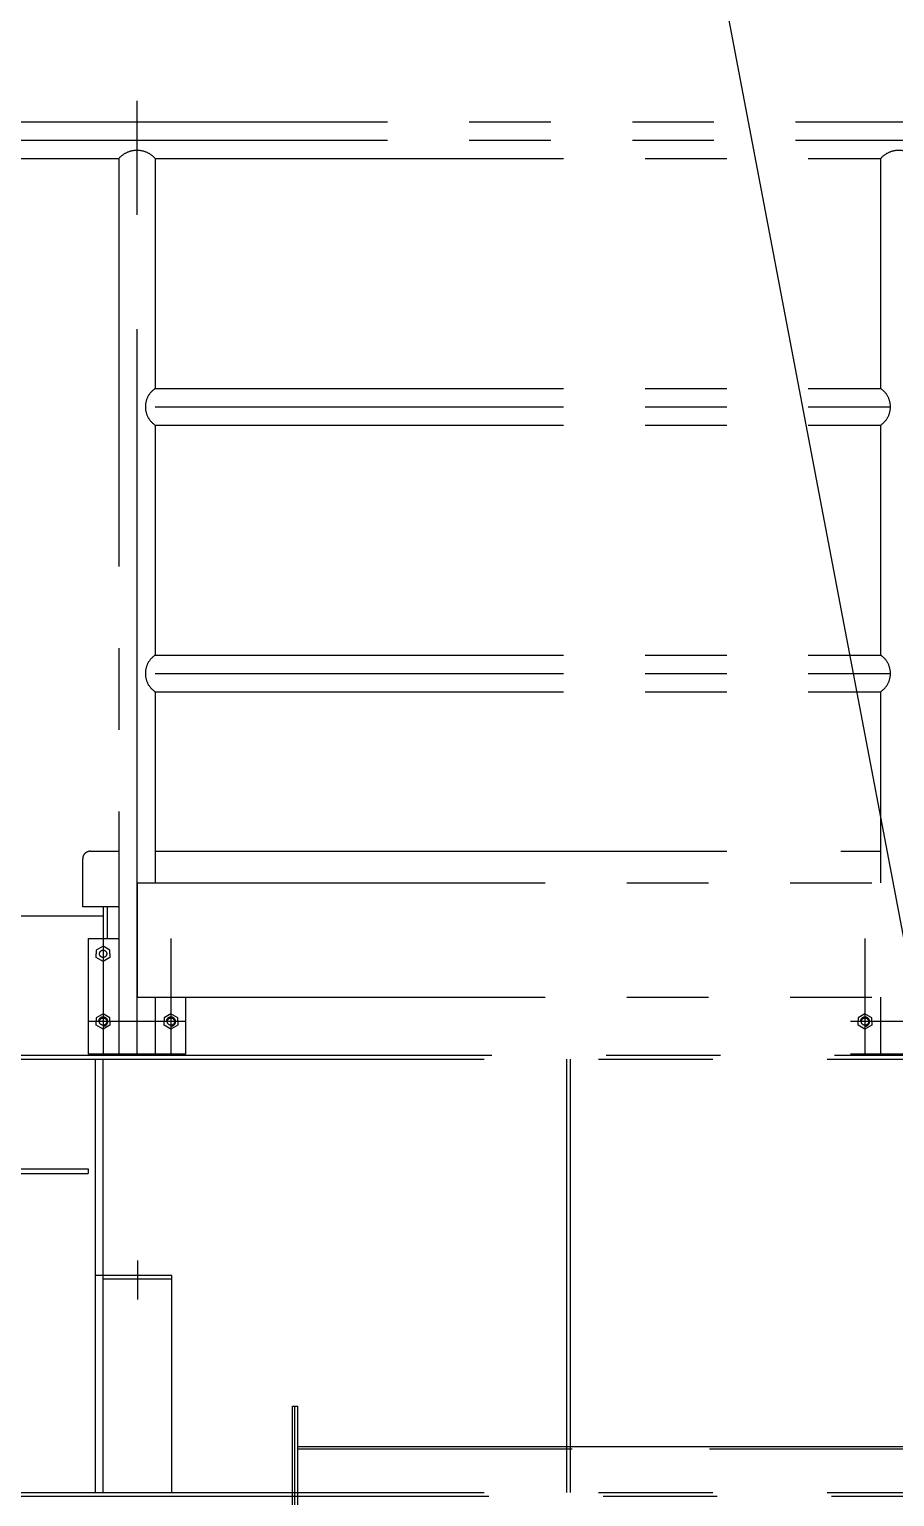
# Model space of a CAD drawing. Header units: millimetres. Extents: x 0 to 25200, y -693 to 17820.
# Drawn here: x 6917 to 8053, y 12545 to 14471 of the extents above; entities that cross this region are included whole.
import ezdxf

# ---------------------------------------------------------------- set-up
doc = ezdxf.new("R2010")
doc.units = ezdxf.units.MM
doc.header["$LTSCALE"] = 600
for name, pattern in [('F', [0.75, 0.5, -0.25]), ('G', [2, 1.25, -0.25, 0.25, -0.25]), ('K', [2.5, 1.25, -0.25, 0.25, -0.25, 0.25, -0.25])]:
    doc.linetypes.add(name, pattern=pattern)
for name, color, linetype in [('01', 7, 'Continuous'), ('02', 1, 'Continuous'), ('04', 2, 'F'), ('05', 4, 'G'), ('07', 6, 'K')]:
    doc.layers.add(name, color=color, linetype=linetype)

# ---------------------------------------------------------------- blocks, each defined once
blk = doc.blocks.new('HS223')
at = {"layer": '07', "color": 6, "linetype": 'K'}
for p, q in [((37254.5, 37193.2), (37254.5, 38335.7)), ((37193.2, 37257.9), (37230.5, 37257.9)), ((37193.2, 37257.9), (37230.5, 37257.9)), ((37278.5, 37257.9), (38230.5, 37257.9)), ((37278.5, 37257.9), (38230.5, 37257.9)), ((37183.2, 37184.9), (37183.2, 37247.9)), ((37230.5, 37184.9), (37183.2, 37184.9)), ((37210.2, 37184.9), (37210.2, 37143.2)), ((37215.2, 37184.9), (37215.2, 37143.2)), ((36970.2, 37173.2), (37210.2, 37173.2)), ((38210, 37143.2), (38210, 36989.2)), ((38230.5, 37066.3), (38230.5, 36991.3)), ((37210, 37044.2), (37201, 37039)), ((37210, 37044.7), (37210, 37023.7)), ((37219, 37039), (37210, 37044.2)), ((37299, 37044.2), (37290, 37039)), ((37299, 37044.7), (37299, 37023.7)), ((37308, 37039), (37299, 37044.2)), ((38210, 37044.2), (38201, 37039)), ((38210, 37044.7), (38210, 37023.7)), ((38219, 37039), (38210, 37044.2)), ((37219.5, 37034.2), (37200.1, 37034.2)), ((37201, 37039), (37201, 37034.2)), ((37201, 37029.4), (37201, 37034.2)), ((37210, 37024.2), (37201, 37029.4)), ((37219, 37029.4), (37210, 37024.2)), ((37219, 37034.2), (37219, 37039)), ((37219, 37034.2), (37219, 37029.4)), ((37308.5, 37034.2), (37289.1, 37034.2)), ((37290, 37039), (37290, 37034.2)), ((37290, 37029.4), (37290, 37034.2)), ((37299, 37024.2), (37290, 37029.4)), ((37308, 37029.4), (37299, 37024.2)), ((37308, 37034.2), (37308, 37039)), ((37308, 37034.2), (37308, 37029.4)), ((38318, 37034.2), (38191, 37034.2)), ((38219.5, 37034.2), (38200.1, 37034.2)), ((38201, 37039), (38201, 37034.2)), ((38201, 37029.4), (38201, 37034.2)), ((38210, 37024.2), (38201, 37029.4)), ((38219, 37029.4), (38210, 37024.2)), ((38219, 37034.2), (38219, 37039)), ((38219, 37034.2), (38219, 37029.4)), ((36970.2, 36990), (42672.2, 36990)), ((38318, 36991.3), (38191, 36991.3)), ((38233.3, 36991.3), (38275.6, 36991.3)), ((36960.2, 36985), (42682.2, 36985)), ((37200.2, 36416), (37200.2, 36985)), ((37210.2, 36416), (37210.2, 36985)), ((37818.2, 36985), (37818.2, 36416)), ((37823.2, 36985), (37823.2, 36416)), ((36980.2, 36841), (37190.2, 36841)), ((36980.2, 36835), (37190.2, 36835)), ((37190.2, 36841), (37190.2, 36835)), ((37255.2, 36720.5), (37255.2, 36669.2)), ((37300.2, 36701), (37200.2, 36701)), ((37300.2, 36416), (37300.2, 36701)), ((37300.2, 36696), (37210.2, 36696)), ((36960.2, 36416), (42662.2, 36416)), ((36966.2, 36411), (42676.2, 36411))]:
    blk.add_line(p, q, dxfattribs=at)
at = {"layer": '07', "color": 6, "linetype": 'K', "ltscale": 0.714286}
for p, q in [((37047.5, 38215.3), (41461.5, 38215.3)), ((37047.5, 38191.3), (41760.4, 38191.3)), ((37047.5, 38167.3), (37230.5, 38167.3)), ((37230.5, 38167.3), (37230.5, 37216.3)), ((37278.5, 38167.3), (38230.5, 38167.3)), ((37278.5, 38167.3), (37278.5, 37865.3)), ((38230.5, 38167.3), (38230.5, 37865.3)), ((37278.5, 37865.3), (38230.5, 37865.3)), ((37278.5, 37841.3), (41459.7, 37841.3)), ((37278.5, 37817.3), (38230.5, 37817.3)), ((37278.5, 37817.3), (37278.5, 37515.3)), ((37278.5, 37817.3), (37278.5, 37515.3)), ((38230.5, 37817.3), (38230.5, 37515.3)), ((37278.5, 37515.3), (38230.5, 37515.3)), ((37278.5, 37491.3), (41350.1, 37491.3)), ((37278.5, 37467.3), (38230.5, 37467.3)), ((37278.5, 37467.3), (37278.5, 37216.3)), ((38230.5, 37467.3), (38230.5, 37216.3)), ((37254.5, 36989.2), (37254.5, 37218.3)), ((37230.5, 37216.3), (37230.5, 37066.3)), ((37254.5, 37216.3), (41254.5, 37216.3)), ((37254.5, 37216.3), (37254.5, 37066.3)), ((37191, 37066.3), (37191, 37143.2)), ((37191, 37143.2), (37230.5, 37143.2)), ((37210, 37143.2), (37210, 36989.2)), ((37299, 37143.2), (37299, 36989.2)), ((37210, 37133.2), (37201, 37128)), ((37201, 37128), (37201, 37123.2)), ((37201, 37118.4), (37201, 37123.2)), ((37219, 37128), (37210, 37133.2)), ((37219, 37123.2), (37219, 37128)), ((37219, 37123.2), (37219, 37118.4)), ((37210, 37113.2), (37201, 37118.4)), ((37219, 37118.4), (37210, 37113.2)), ((37191, 36991.3), (37191, 37066.3)), ((37230.5, 37066.3), (37230.5, 36991.3)), ((37254.5, 37066.3), (41254.5, 37066.3)), ((37278.5, 37066.3), (37278.5, 36991.3)), ((37318, 37066.3), (37318, 36991.3)), ((37318, 37034.2), (37191, 37034.2)), ((37318, 36991.3), (37191, 36991.3)), ((37233.3, 36991.3), (37275.6, 36991.3))]:
    blk.add_line(p, q, dxfattribs=at)
blk.add_circle((37210, 37123.2), 4.8, dxfattribs=at)
at = {"layer": '07', "color": 6, "linetype": 'K'}
for centre in [(37210, 37034.2), (37299, 37034.2), (38210, 37034.2)]:
    blk.add_circle(centre, 4.8, dxfattribs=at)
at = {"layer": '07', "color": 6, "linetype": 'K', "ltscale": 0.714286}
for centre, radius, start, end in [((37254.5, 38145.7), 32.3, 41.9789, 138.0211), ((38254.5, 38145.7), 32.3, 41.9789, 138.0211), ((37294.1, 37841.3), 28.7, 123.173, 236.827), ((38214.8, 37841.3), 28.7, 303.1749, 56.8251), ((37294.1, 37491.3), 28.7, 123.1749, 236.8251), ((38214.8, 37491.3), 28.7, 303.1749, 56.8251)]:
    blk.add_arc(centre, radius, start, end, dxfattribs=at)
at = {"layer": '07', "color": 6, "linetype": 'K'}
for centre, radius, start, end in [((37193.2, 37247.9), 10, 90, 180), ((37210, 37034.2), 6, 266.5577, 182.6113), ((37299, 37034.2), 6, 266.5577, 182.6113), ((38210, 37034.2), 6, 266.5577, 182.6113)]:
    blk.add_arc(centre, radius, start, end, dxfattribs=at)
blk = doc.blocks.new('FD45')
at = {"layer": '01', "ltscale": 1.2}
for p, q in [((6359.6, 12857.3), (6366.6, 12857.3)), ((6359.6, 12274.3), (6359.6, 12857.3)), ((6362.6, 12274.3), (6362.6, 12857.3)), ((6366.6, 12274.3), (6366.6, 12857.3)), ((6366.6, 12804.3), (11147.6, 12804.3))]:
    blk.add_line(p, q, dxfattribs=at)
at = {"layer": '04', "color": 2, "linetype": 'F', "ltscale": 1.2}
blk.add_line((6366.6, 12801.3), (11147.6, 12801.3), dxfattribs=at)

msp = doc.modelspace()

# ---------------------------------------------------------------- linework, layer by layer
at = {"layer": '02', "ltscale": 1.2}
msp.add_line((8196.409, 12584.637), (7671.544, 15346.169), dxfattribs=at)

# ---------------------------------------------------------------- block references
at = {"layer": '04', "ltscale": 1.2}
msp.add_blockref('HS223', (-30196.262, -23865.486), dxfattribs=at)
at = {"layer": '05', "ltscale": 1.2}
msp.add_blockref('FD45', (902.846, -193.269), dxfattribs=at)

doc.saveas('drawing.dxf')
